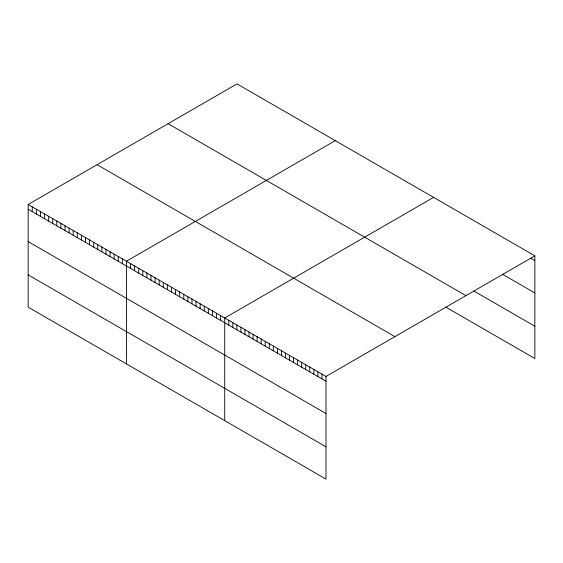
<?xml version="1.0" encoding="UTF-8"?>
<svg xmlns="http://www.w3.org/2000/svg" width="563" height="563" viewBox="0 0 563 563"><rect width="100%" height="100%" fill="white"/><g stroke="black" fill="none" stroke-linecap="round" stroke-linejoin="round"><path stroke-width="0.84" d="M28.15 204.482L325.984 376.436L325.984 479.106L28.15 307.159L28.15 204.482L237.016 83.894L534.85 255.841L534.85 358.518L445.741 307.067M335.302 140.637L126.436 261.225L126.436 363.902M433.587 197.381L224.721 317.968L224.721 420.645M325.984 376.436L534.85 255.841M530.796 258.297L534.85 260.634M502.449 274.23L534.85 292.936M474.095 291.141L534.85 326.216M168.091 123.684L465.925 295.638M97.075 164.685L394.909 336.639M28.15 209.274L325.984 381.228M28.15 241.576L325.984 413.524M28.15 274.857L325.984 446.804M321.93 374.092L321.93 378.885M317.884 371.756L317.884 376.548M313.83 369.419L313.83 374.212M309.777 367.076L309.777 371.869M305.73 364.74L305.73 369.532M301.677 362.403L301.677 367.196M297.63 360.067L297.63 364.852M293.576 357.723L293.576 362.516M289.53 355.387L289.53 360.179M285.476 353.05L285.476 357.843M281.43 350.707L281.43 355.499M277.376 348.37L277.376 353.163M273.322 346.034L273.322 350.826M269.276 343.69L269.276 348.483M265.222 341.354L265.222 346.146M261.176 339.017L261.176 343.81M257.122 336.681L257.122 341.474M253.076 334.338L253.076 339.13M249.022 332.001L249.022 336.794M244.968 329.665L244.968 334.457M240.922 327.321L240.922 332.114M236.868 324.985L236.868 329.777M232.822 322.648L232.822 327.441M228.768 320.312L228.768 325.097M220.626 315.604L220.626 320.396M216.53 313.239L216.53 318.032M212.434 310.875L212.434 315.667M208.338 308.51L208.338 313.302M204.242 306.145L204.242 310.938M200.146 303.781L200.146 308.573M196.051 301.416L196.051 306.209M191.955 299.059L191.955 303.844M187.859 296.694L187.859 301.479M183.77 294.329L183.77 299.122M179.674 291.965L179.674 296.757M175.579 289.6L175.579 294.393M171.483 287.236L171.483 292.028M167.387 284.871L167.387 289.663M163.291 282.506L163.291 287.299M159.195 280.142L159.195 284.934M155.099 277.777L155.099 282.57M151.004 275.413L151.004 280.205M146.908 273.048L146.908 277.841M142.812 270.683L142.812 275.476M138.723 268.319L138.723 273.111M134.627 265.954L134.627 270.747M130.532 263.59L130.532 268.382M122.34 258.86L122.34 263.653M118.244 256.496L118.244 261.288M114.148 254.131L114.148 258.924M110.052 251.767L110.052 256.559M105.957 249.402L105.957 254.194M101.861 247.037L101.861 251.83M97.765 244.673L97.765 249.465M93.676 242.308L93.676 247.101M89.58 239.944L89.58 244.736M85.485 237.579L85.485 242.371M81.389 235.221L81.389 240.007M77.293 232.857L77.293 237.642M73.197 230.492L73.197 235.285M69.101 228.128L69.101 232.92M65.005 225.763L65.005 230.556M60.91 223.398L60.91 228.191M56.814 221.034L56.814 225.826M52.718 218.669L52.718 223.462M48.629 216.305L48.629 221.097M44.533 213.94L44.533 218.733M40.437 211.575L40.437 216.368M36.342 209.211L36.342 214.003M32.246 206.846L32.246 211.639"/></g></svg>
